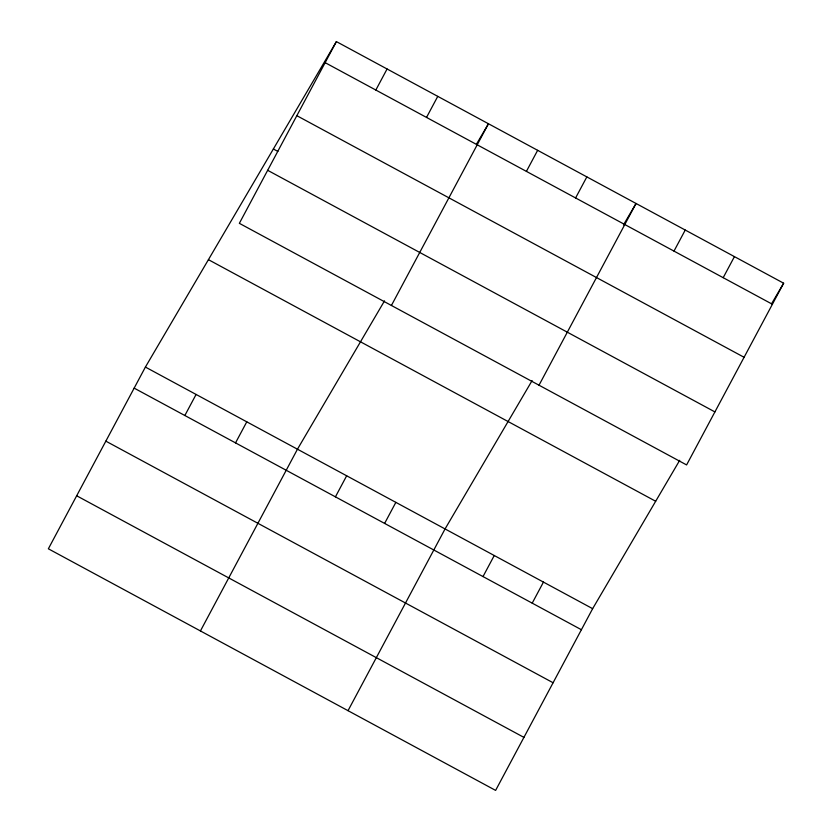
<?xml version="1.0" encoding="UTF-8"?>
<svg xmlns="http://www.w3.org/2000/svg" width="832" height="832" viewBox="0 0 832 832"><rect width="100%" height="100%" fill="white"/><g stroke="black" fill="none" stroke-linecap="round" stroke-linejoin="round"><path stroke-width="1.25" d="M336.388 41.6L239.356 223.33L686.598 464.932L783.64 283.202L336.388 41.6L145.402 367.068L48.36 548.798L495.612 790.4L592.644 608.67L679.702 460.314M184.85 415.501L196.092 394.451M375.835 90.043L387.078 68.983M235.529 442.884L246.782 421.834M426.525 117.416L437.767 96.366M200.429 630.947L297.461 449.207L384.519 300.862M391.414 305.479L488.457 123.739L476.476 144.154M335.421 496.85L346.663 475.79M526.406 171.382L537.649 150.322M384.613 523.422L395.855 502.362M575.598 197.954L586.851 176.894M348.026 710.674L445.058 528.944L532.106 380.588M539.011 385.206L636.043 203.476L623.438 224.952M483.007 576.576L494.25 555.516M673.993 251.108L685.246 230.048M532.21 603.148L543.452 582.088M723.195 277.68L734.438 256.62M771.659 303.607L783.64 283.202M325.146 62.66L772.387 304.262M296.837 115.679L744.078 357.282M273.364 149.001L277.867 151.434M267.665 170.31L714.906 411.913M208.426 259.667L655.678 501.259M145.402 367.068L592.644 608.67M134.16 388.128L581.402 629.72M105.841 441.147L553.093 682.75M76.679 495.778L523.921 737.381"/></g></svg>
